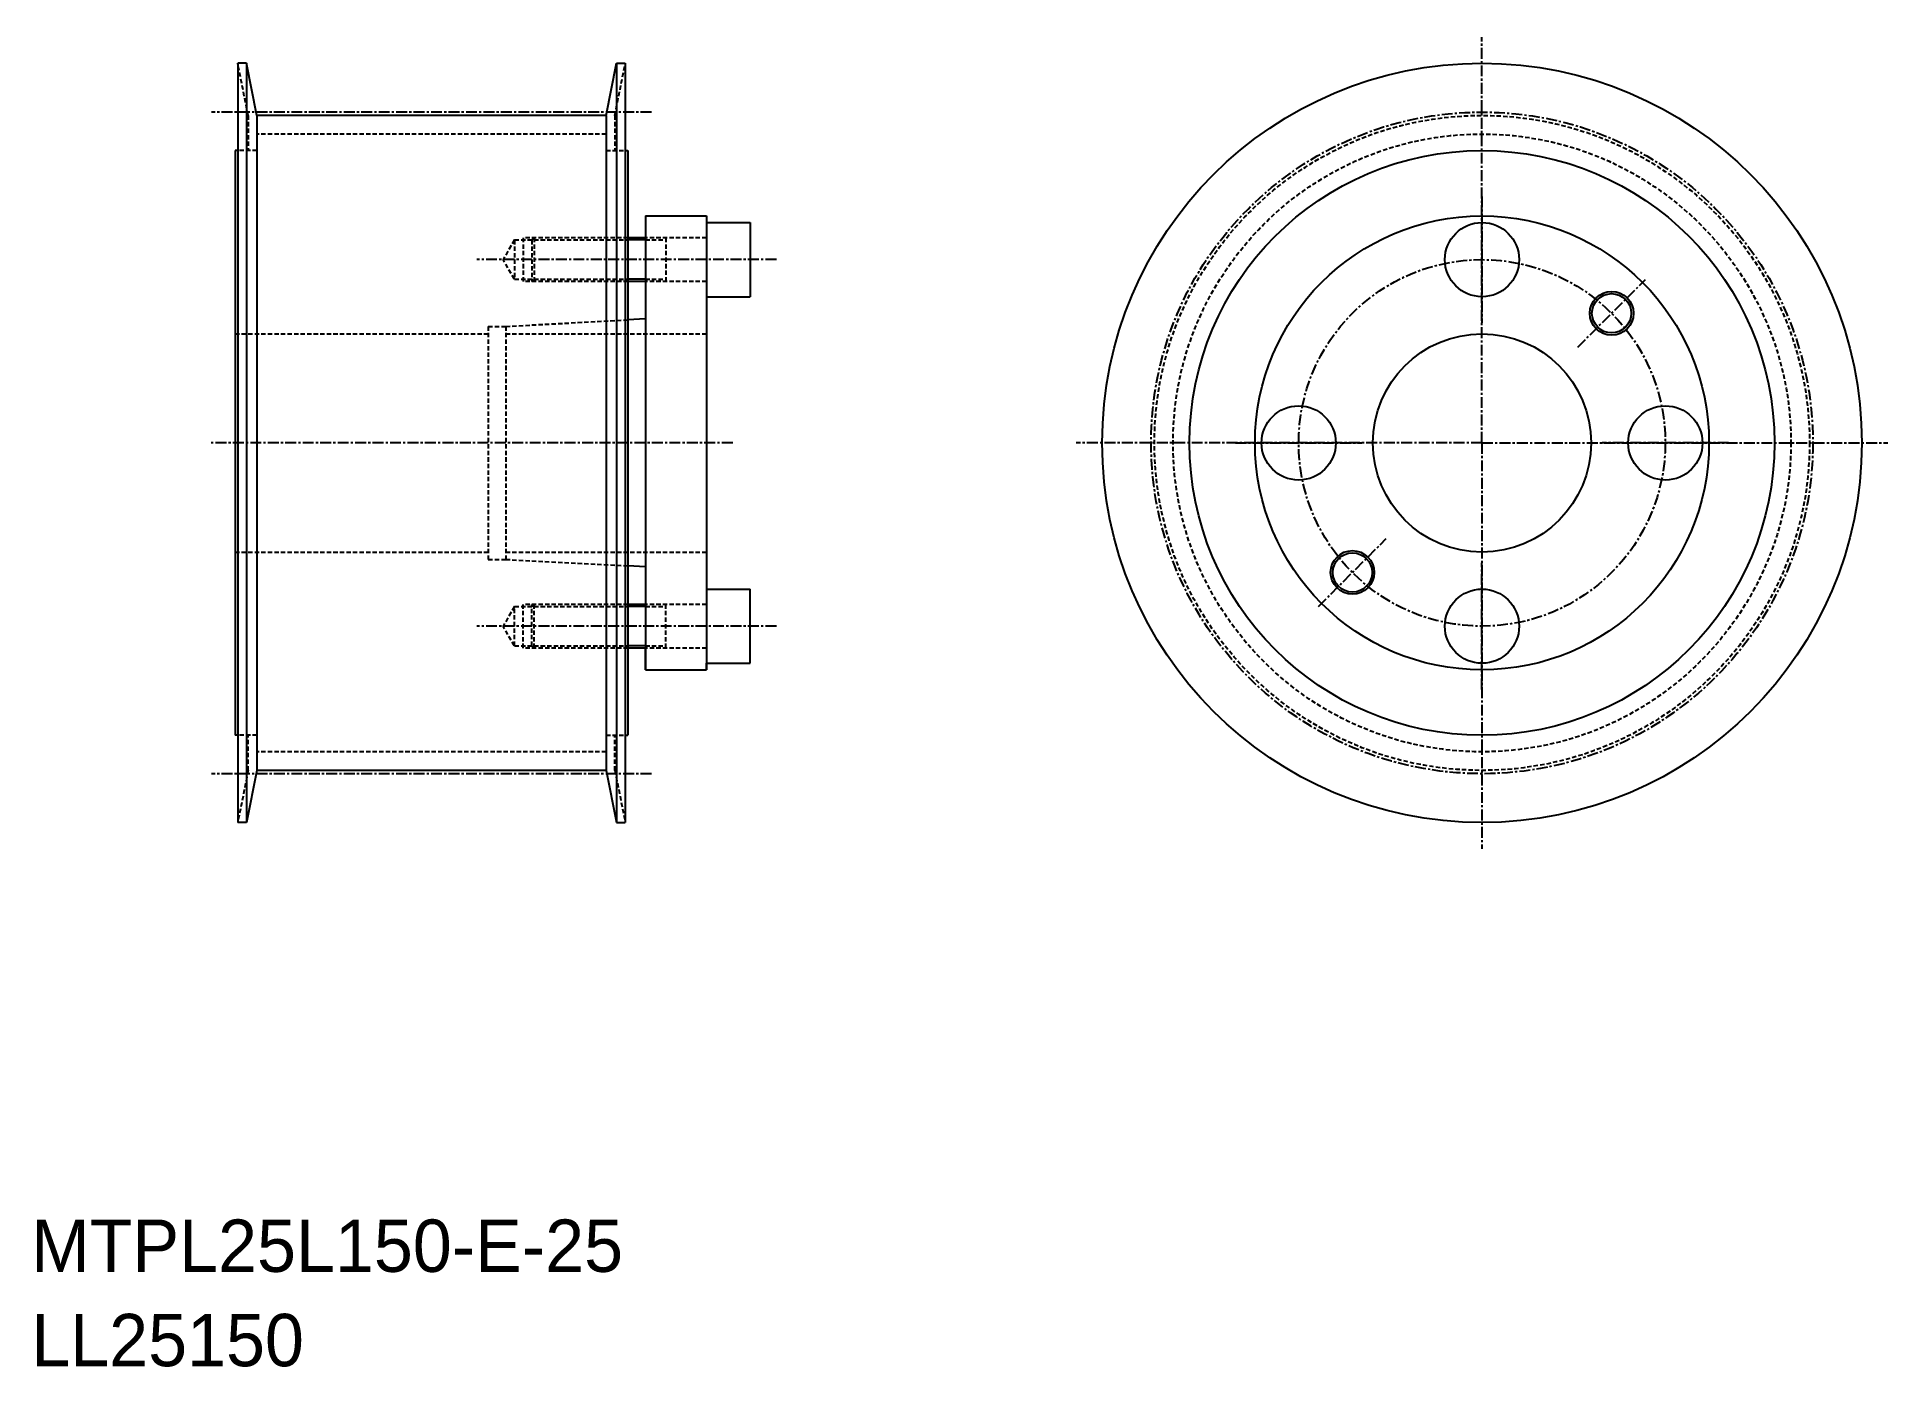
# Model space of a CAD drawing. Extents: x -285 to -73, y -61 to 91.
import ezdxf

# ---------------------------------------------------------------- set-up
doc = ezdxf.new("R2010")
doc.units = 0
doc.linetypes.add('CENTER', pattern=[2, 1.25, -0.25, 0.25, -0.25])
doc.linetypes.add('DASHED', pattern=[0.75, 0.5, -0.25])
doc.layers.get('0').update_dxf_attribs({"linetype": 'CONTINUOUS'})
doc.layers.add('CENTER', color=1, linetype='CENTER')

msp = doc.modelspace()

# ---------------------------------------------------------------- linework, layer by layer
for p, q in [((-262.34, 88.48), (-262.34, 1.48)), ((-261.34, 88.48), (-262.34, 88.48)), ((-261.34, 88.48), (-261.34, 1.48)), ((-260.14, 82.5), (-261.34, 88.48)), ((-220.14, 82.5), (-218.94, 88.48)), ((-218.94, 88.48), (-218.94, 1.48)), ((-218.94, 88.48), (-217.94, 88.48)), ((-217.94, 88.48), (-217.94, 1.48)), ((-220.14, 82.5), (-260.14, 82.5)), ((-260.14, 82.5), (-260.14, 7.46)), ((-220.14, 82.5), (-220.14, 7.46)), ((-262.64, 78.48), (-262.64, 11.48)), ((-262.34, 78.48), (-262.64, 78.48)), ((-217.94, 78.48), (-217.64, 78.48)), ((-217.64, 78.48), (-217.64, 11.48)), ((-262.34, 11.48), (-262.64, 11.48)), ((-217.94, 11.48), (-217.64, 11.48)), ((-260.14, 7.46), (-261.34, 1.48)), ((-220.14, 7.46), (-260.14, 7.46)), ((-220.14, 7.46), (-218.94, 1.48)), ((-261.34, 1.48), (-262.34, 1.48)), ((-218.94, 1.48), (-217.94, 1.48))]:
    msp.add_line(p, q)
at = {"color": 3, "linetype": 'DASHED'}
for p, q in [((-261.14, 82.5), (-262.34, 88.48)), ((-219.14, 82.5), (-217.94, 88.48)), ((-261.14, 82.5), (-261.14, 78.48)), ((-219.14, 82.5), (-219.14, 78.48)), ((-260.14, 78.48), (-262.34, 78.48)), ((-220.14, 80.37), (-260.14, 80.37)), ((-220.14, 78.48), (-217.94, 78.48)), ((-230.64, 68.23), (-231.94, 65.98)), ((-230.64, 68.23), (-230.64, 63.73)), ((-230.64, 68.23), (-217.64, 68.23)), ((-229.64, 68.48), (-229.64, 63.48)), ((-217.64, 68.48), (-229.64, 68.48)), ((-228.39, 68.48), (-228.64, 68.23)), ((-228.64, 68.23), (-228.64, 63.48)), ((-228.39, 68.48), (-228.39, 63.48)), ((-208.64, 68.48), (-215.64, 68.48)), ((-215.64, 68.23), (-213.3, 68.23)), ((-213.3, 68.48), (-213.3, 63.48)), ((-230.64, 63.73), (-231.94, 65.98)), ((-230.64, 63.73), (-217.64, 63.73)), ((-228.39, 63.48), (-228.64, 63.73)), ((-215.64, 63.73), (-213.3, 63.73)), ((-217.64, 63.48), (-229.64, 63.48)), ((-208.64, 63.48), (-215.64, 63.48)), ((-262.64, 57.48), (-233.64, 57.48)), ((-233.64, 58.33), (-233.64, 31.63)), ((-233.64, 58.33), (-231.64, 58.33)), ((-231.64, 58.33), (-217.64, 59.08)), ((-231.64, 58.33), (-231.64, 31.63)), ((-231.64, 57.48), (-208.64, 57.48)), ((-262.64, 32.48), (-233.64, 32.48)), ((-231.64, 32.48), (-208.64, 32.48)), ((-233.64, 31.63), (-231.64, 31.63)), ((-231.64, 31.63), (-217.64, 30.89)), ((-230.64, 26.23), (-231.94, 23.98)), ((-230.64, 21.73), (-230.64, 26.23)), ((-230.64, 26.23), (-217.64, 26.23)), ((-229.64, 21.48), (-229.64, 26.48)), ((-217.64, 26.48), (-229.64, 26.48)), ((-228.64, 21.73), (-228.64, 26.48)), ((-228.39, 26.48), (-228.64, 26.23)), ((-228.39, 21.48), (-228.39, 26.48)), ((-208.64, 26.48), (-215.64, 26.48)), ((-215.64, 26.23), (-213.3, 26.23)), ((-213.3, 21.48), (-213.3, 26.48)), ((-230.64, 21.73), (-231.94, 23.98)), ((-230.64, 21.73), (-217.64, 21.73)), ((-217.64, 21.48), (-229.64, 21.48)), ((-228.39, 21.48), (-228.64, 21.73)), ((-215.64, 21.73), (-213.3, 21.73)), ((-208.64, 21.48), (-215.64, 21.48)), ((-260.14, 11.48), (-262.34, 11.48)), ((-261.14, 7.46), (-261.14, 11.48)), ((-220.14, 11.48), (-217.94, 11.48)), ((-219.14, 7.46), (-219.14, 11.48)), ((-220.14, 9.59), (-260.14, 9.59)), ((-261.14, 7.46), (-262.34, 1.48)), ((-219.14, 7.46), (-217.94, 1.48))]:
    msp.add_line(p, q, dxfattribs=at)
at = {"color": 7, "linetype": 'CONTINUOUS'}
for p, q in [((-215.64, 70.98), (-215.64, 18.98)), ((-215.64, 70.98), (-208.64, 70.98)), ((-208.64, 70.98), (-208.64, 18.98)), ((-208.64, 70.23), (-203.64, 70.23)), ((-203.64, 70.23), (-203.64, 61.73)), ((-215.64, 68.48), (-217.64, 68.48)), ((-215.64, 63.48), (-217.64, 63.48)), ((-208.64, 61.73), (-203.64, 61.73)), ((-215.64, 59.18), (-217.64, 59.08)), ((-215.64, 30.78), (-217.64, 30.89)), ((-208.64, 28.23), (-203.64, 28.23)), ((-203.64, 19.73), (-203.64, 28.23)), ((-215.64, 26.48), (-217.64, 26.48)), ((-215.64, 21.48), (-217.64, 21.48)), ((-215.64, 18.98), (-215.64, 21.48)), ((-208.64, 19.73), (-203.64, 19.73)), ((-208.64, 18.98), (-208.64, 19.73)), ((-215.64, 18.98), (-208.64, 18.98))]:
    msp.add_line(p, q, dxfattribs=at)
at = {"color": 3, "linetype": 'CONTINUOUS'}
for p, q in [((-215.64, 68.23), (-217.64, 68.23)), ((-215.64, 63.73), (-217.64, 63.73)), ((-215.64, 26.23), (-217.64, 26.23)), ((-215.64, 21.73), (-217.64, 21.73))]:
    msp.add_line(p, q, dxfattribs=at)
for centre, radius in [((-119.81, 44.98), 43.5), ((-119.81, 44.98), 33.5), ((-119.81, 44.98), 26), ((-119.81, 44.98), 26), ((-119.81, 65.98), 4.25), ((-104.96, 59.83), 2.25), ((-140.81, 44.98), 4.25), ((-98.81, 44.98), 4.25), ((-134.65, 30.14), 2.25), ((-119.81, 23.98), 4.25)]:
    msp.add_circle(centre, radius)
at = {"color": 3, "linetype": 'DASHED'}
for radius in [37.52, 35.39]:
    msp.add_circle((-119.81, 44.98), radius, dxfattribs=at)
at = {"color": 3, "linetype": 'CONTINUOUS'}
for centre in [(-104.96, 59.83), (-134.65, 30.14)]:
    msp.add_circle(centre, 2.5, dxfattribs=at)
at = {"color": 7, "linetype": 'CONTINUOUS'}
msp.add_circle((-119.81, 44.98), 12.5, dxfattribs=at)
at = {"layer": 'CENTER', "color": 1, "linetype": 'CENTER'}
for p, q in [((-119.81, 44.98), (-119.81, 91.48)), ((-214.94, 82.88), (-265.34, 82.88)), ((-119.81, 73.23), (-119.81, 58.73)), ((-200.64, 65.98), (-234.94, 65.98)), ((-108.85, 55.95), (-101.07, 63.72)), ((-205.64, 44.98), (-265.64, 44.98)), ((-119.81, 44.98), (-166.31, 44.98)), ((-148.06, 44.98), (-133.56, 44.98)), ((-119.81, 44.98), (-119.81, -1.52)), ((-119.81, 44.98), (-73.31, 44.98)), ((-91.56, 44.98), (-106.06, 44.98)), ((-138.54, 26.25), (-130.77, 34.02)), ((-119.81, 16.73), (-119.81, 31.23)), ((-200.64, 23.98), (-234.94, 23.98)), ((-214.94, 7.08), (-265.34, 7.08))]:
    msp.add_line(p, q, dxfattribs=at)
for radius in [37.9, 21]:
    msp.add_circle((-119.81, 44.98), radius, dxfattribs=at)

# ---------------------------------------------------------------- texts
at = {"color": 7, "linetype": 'CONTINUOUS'}
for s, p in [('MTPL25L150-E-25', (-285.99, -50)), ('LL25150', (-285.99, -60.81))]:
    msp.add_text(s, height=6, dxfattribs=at).set_placement(p)

doc.saveas('drawing.dxf')
